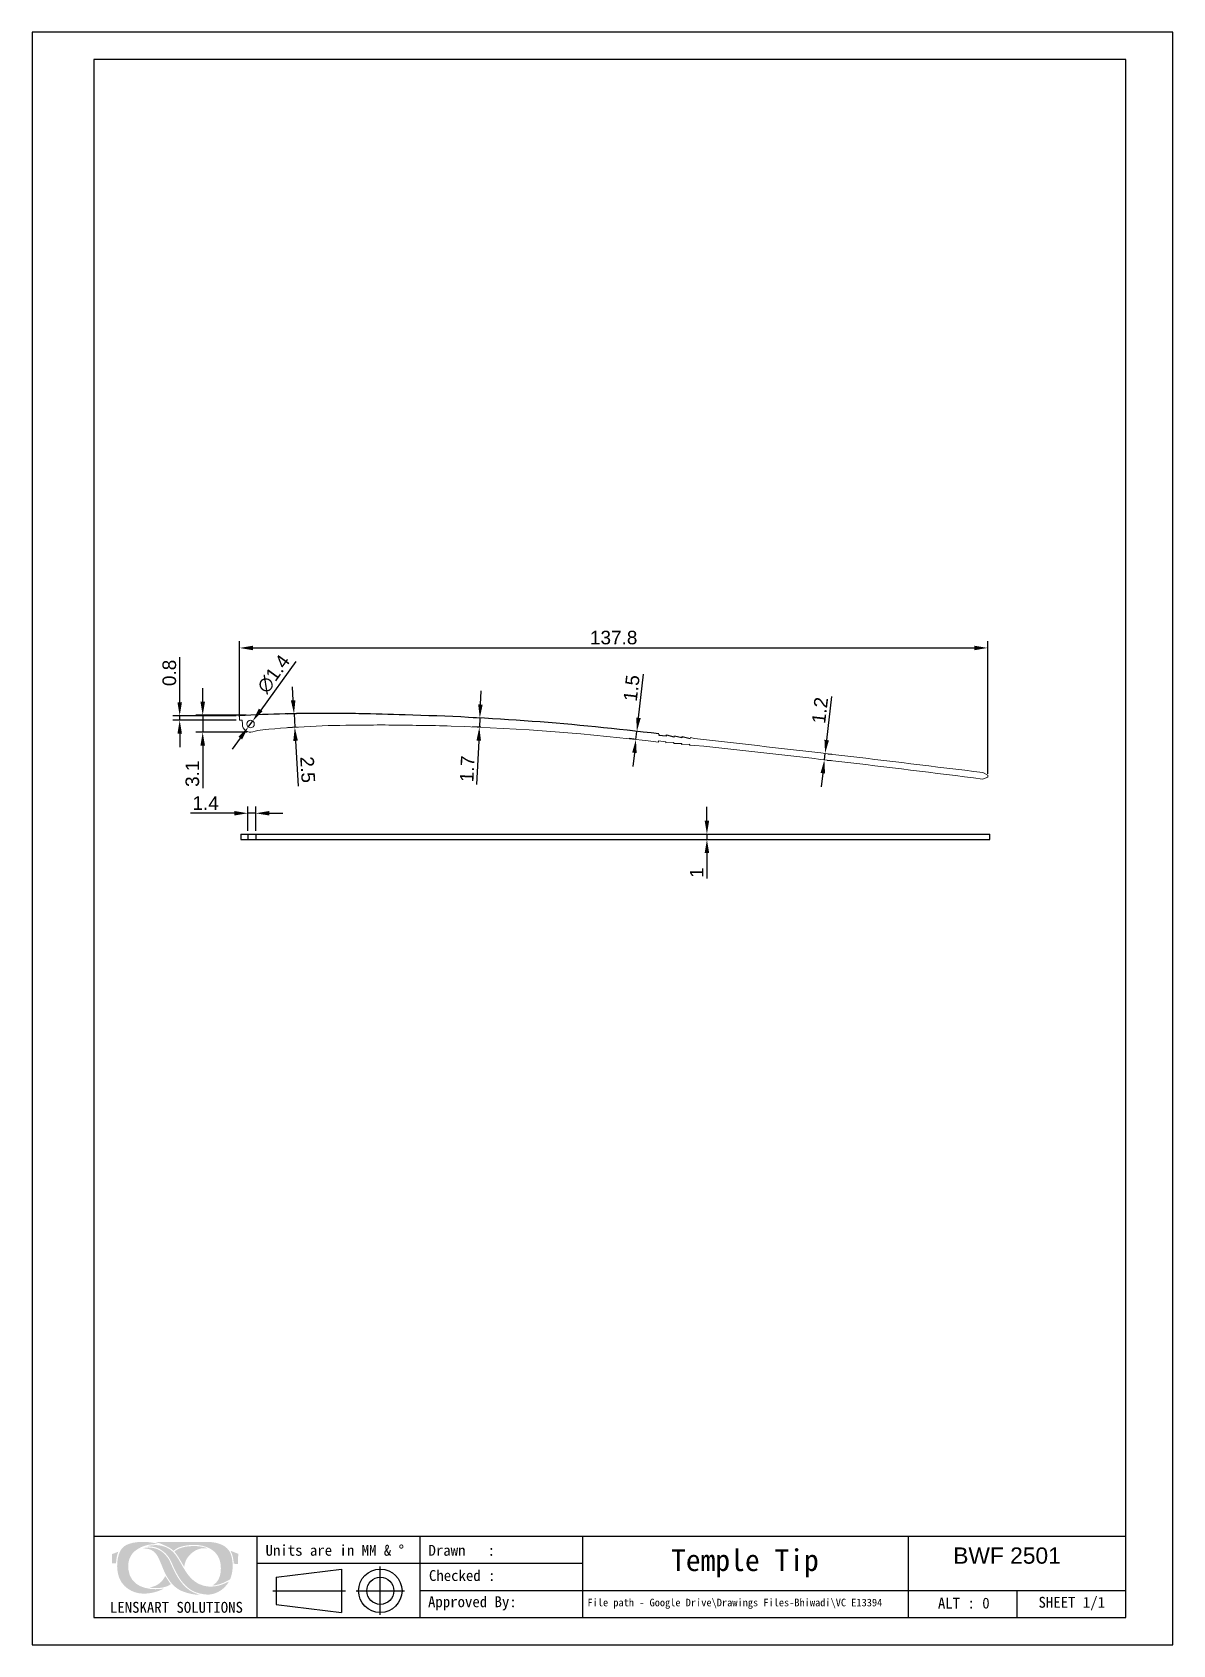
# Model space of a CAD drawing. Header units: inches. Extents: x 5 to 215, y -144 to 153.
import ezdxf

# ---------------------------------------------------------------- set-up
doc = ezdxf.new("R2010")
doc.units = ezdxf.units.IN
doc.header["$MEASUREMENT"] = 0
for name, color, linetype in [('Dimension', 3, 'Continuous'), ('PDF_Geometry', 7, 'Continuous'), ('图框-线条', 7, 'Continuous')]:
    doc.layers.add(name, color=color, linetype=linetype)
doc.layers.add('绘图层', color=7, linetype='Continuous', lineweight=15)
doc.styles.get("Standard").update_dxf_attribs({"font": 'arial.ttf'})
doc.styles.add('宋体', font='SimSun.ttf')
doc.styles.add('样式 1', font='romant.shx')
doc.dimstyles.new('ISO-25', dxfattribs={"dimtxt": 2.5, "dimasz": 2.5, "dimexe": 1.25, "dimexo": 0.625, "dimtad": 1, "dimtxsty": 'Standard', "dimcen": 2.5, "dimadec": 0, "dimazin": 0, "dimtfac": 1, "dimtmove": 0, "dimatfit": 3, "dimfxl": 1, "dimarcsym": 0})
doc.dimstyles.new('ISO-25$0', dxfattribs={"dimtxt": 2.5, "dimasz": 2.5, "dimexe": 0.5, "dimexo": 1, "dimgap": 1, "dimtad": 0, "dimtih": 1, "dimtoh": 1, "dimdec": 1, "dimzin": 10, "dimdsep": 46, "dimlunit": 6, "dimtxsty": '样式 1', "dimcen": 0, "dimclrd": 256, "dimclre": 256, "dimclrt": 7, "dimazin": 0, "dimtfac": 1, "dimtdec": 1, "dimtofl": 0, "dimtmove": 0, "dimatfit": 0, "dimfxl": 1, "dimtolj": 1, "dimtzin": 10, "dimarcsym": 0})

# ---------------------------------------------------------------- blocks, each defined once
blk = doc.blocks.new('*D15')
at = {"layer": 'Defpoints', "color": 0, "transparency": 16777216}
for p in [(129.45, 5.09), (129.45, 4.09), (129.45, 4.09)]:
    blk.add_point(p, dxfattribs=at)
at = {"layer": 'Dimension', "color": 0, "lineweight": -2, "transparency": 16777216}
for p, q in [((129.45, 7.59), (129.45, 10.09)), ((129.45, 5.09), (129.45, 4.09)), ((130.08, 5.09), (130.7, 5.09)), ((130.08, 4.09), (130.7, 4.09)), ((129.45, 1.59), (129.45, -3.08))]:
    blk.add_line(p, q, dxfattribs=at)
at = {"layer": 'Dimension', "color": 0, "transparency": 16777216}
for points in [[(129.03, 7.59), (129.87, 7.59), (129.45, 5.09)], [(129.03, 1.59), (129.87, 1.59), (129.45, 4.09)]]:
    blk.add_solid(points, dxfattribs=at)
at = {"layer": 'Dimension', "color": 0, "transparency": 16777216, "insert": (127.57, -2), "char_height": 2.5, "attachment_point": 5, "rotation": 90}
blk.add_mtext('1', dxfattribs=at)
blk = doc.blocks.new('*D16')
at = {"layer": 'Defpoints', "color": 0, "transparency": 16777216}
for p in [(44.92, 8.93), (44.92, 5.09), (46.36, 5.09)]:
    blk.add_point(p, dxfattribs=at)
at = {"layer": 'Dimension', "color": 0, "lineweight": -2, "transparency": 16777216}
for p, q in [((42.42, 8.93), (34.36, 8.93)), ((44.92, 5.71), (44.92, 10.18)), ((46.36, 8.93), (44.92, 8.93)), ((46.36, 5.71), (46.36, 10.18)), ((48.86, 8.93), (51.36, 8.93))]:
    blk.add_line(p, q, dxfattribs=at)
at = {"layer": 'Dimension', "color": 0, "transparency": 16777216}
for points in [[(42.42, 9.35), (42.42, 8.52), (44.92, 8.93)], [(48.86, 9.35), (48.86, 8.52), (46.36, 8.93)]]:
    blk.add_solid(points, dxfattribs=at)
at = {"layer": 'Dimension', "color": 0, "transparency": 16777216, "insert": (37.14, 10.81), "char_height": 2.5, "attachment_point": 5}
blk.add_mtext('1.4', dxfattribs=at)
blk = doc.blocks.new('*D17')
at = {"layer": 'Defpoints', "color": 0, "transparency": 16777216}
for p in [(32.37, 26.88), (43.39, 26.88), (43.39, 26.08)]:
    blk.add_point(p, dxfattribs=at)
at = {"layer": 'Dimension', "color": 0, "lineweight": -2, "transparency": 16777216}
for p, q in [((32.37, 29.38), (32.37, 37.68)), ((42.77, 26.88), (31.12, 26.88)), ((32.37, 26.08), (32.37, 26.88)), ((42.77, 26.08), (31.12, 26.08)), ((32.37, 23.58), (32.37, 21.08))]:
    blk.add_line(p, q, dxfattribs=at)
at = {"layer": 'Dimension', "color": 0, "transparency": 16777216}
for points in [[(31.96, 29.38), (32.79, 29.38), (32.37, 26.88)], [(31.96, 23.58), (32.79, 23.58), (32.37, 26.08)]]:
    blk.add_solid(points, dxfattribs=at)
at = {"layer": 'Dimension', "color": 0, "transparency": 16777216, "insert": (30.47, 34.78), "char_height": 2.5, "attachment_point": 5, "rotation": 90}
blk.add_mtext('0.8', dxfattribs=at)
blk = doc.blocks.new('*D18')
at = {"layer": 'Defpoints', "color": 0, "transparency": 16777216}
for p in [(181.16, 39.38), (43.39, 26.08), (181.16, 15.57)]:
    blk.add_point(p, dxfattribs=at)
at = {"layer": 'Dimension', "color": 0, "lineweight": -2, "transparency": 16777216}
for p, q in [((43.39, 26.71), (43.39, 40.63)), ((45.89, 39.38), (178.66, 39.38)), ((181.16, 16.19), (181.16, 40.63))]:
    blk.add_line(p, q, dxfattribs=at)
at = {"layer": 'Dimension', "color": 0, "transparency": 16777216}
for points in [[(45.89, 39.79), (45.89, 38.96), (43.39, 39.38)], [(178.66, 39.79), (178.66, 38.96), (181.16, 39.38)]]:
    blk.add_solid(points, dxfattribs=at)
at = {"layer": 'Dimension', "color": 0, "transparency": 16777216, "insert": (112.28, 41.28), "char_height": 2.5, "attachment_point": 5}
blk.add_mtext('137.8', dxfattribs=at)
blk = doc.blocks.new('*D12')
at = {"layer": 'Defpoints', "color": 0, "transparency": 16777216}
for p in [(36.61, 26.98), (45.24, 26.98), (45.41, 23.86)]:
    blk.add_point(p, dxfattribs=at)
at = {"layer": 'Dimension', "color": 0, "lineweight": -2, "transparency": 16777216}
for p, q in [((36.61, 29.48), (36.61, 31.98)), ((44.62, 26.98), (35.36, 26.98)), ((36.61, 26.98), (36.61, 23.86)), ((44.78, 23.86), (35.36, 23.86)), ((36.61, 21.36), (36.61, 13.55))]:
    blk.add_line(p, q, dxfattribs=at)
at = {"layer": 'Dimension', "color": 0, "transparency": 16777216}
for points in [[(36.19, 29.48), (37.03, 29.48), (36.61, 26.98)], [(36.19, 21.36), (37.03, 21.36), (36.61, 23.86)]]:
    blk.add_solid(points, dxfattribs=at)
at = {"layer": 'Dimension', "color": 0, "transparency": 16777216, "insert": (34.71, 16.21), "char_height": 2.5, "attachment_point": 5, "rotation": 90}
blk.add_mtext('3.1', dxfattribs=at)
blk = doc.blocks.new('*D13')
at = {"layer": 'Defpoints', "color": 0, "transparency": 16777216}
for p in [(150.99, 18.79), (151.13, 19.95), (151.21, 19.94)]:
    blk.add_point(p, dxfattribs=at)
at = {"layer": 'Dimension', "color": 0, "lineweight": -2, "transparency": 16777216}
for p, q in [((151.51, 22.42), (152.45, 30.41)), ((151.08, 18.78), (151.21, 19.94)), ((151.61, 18.72), (152.32, 18.64)), ((151.75, 19.88), (152.45, 19.79)), ((150.79, 16.3), (150.49, 13.82))]:
    blk.add_line(p, q, dxfattribs=at)
at = {"layer": 'Dimension', "color": 0, "transparency": 16777216}
for points in [[(151.09, 22.47), (151.92, 22.37), (151.21, 19.94)], [(150.37, 16.35), (151.2, 16.25), (151.08, 18.78)]]:
    blk.add_solid(points, dxfattribs=at)
at = {"layer": 'Dimension', "color": 0, "transparency": 16777216, "insert": (150.25, 27.88), "char_height": 2.5, "attachment_point": 5, "rotation": 83.2883}
blk.add_mtext('1.2', dxfattribs=at)
blk = doc.blocks.new('*D14')
at = {"layer": 'Defpoints', "color": 0, "transparency": 16777216}
for p in [(116.56, 24.02), (117.21, 23.95), (117.04, 22.46)]:
    blk.add_point(p, dxfattribs=at)
at = {"layer": 'Dimension', "color": 0, "lineweight": -2, "transparency": 16777216}
for p, q in [((116.85, 26.51), (117.79, 34.54)), ((116.59, 24.02), (115.32, 24.17)), ((116.38, 22.54), (116.56, 24.02)), ((116.42, 22.53), (115.14, 22.68)), ((116.09, 20.05), (115.8, 17.57))]:
    blk.add_line(p, q, dxfattribs=at)
at = {"layer": 'Dimension', "color": 0, "transparency": 16777216}
for points in [[(116.43, 26.55), (117.26, 26.46), (116.56, 24.02)], [(115.68, 20.1), (116.51, 20), (116.38, 22.54)]]:
    blk.add_solid(points, dxfattribs=at)
at = {"layer": 'Dimension', "color": 0, "transparency": 16777216, "insert": (115.58, 31.98), "char_height": 2.5, "attachment_point": 5, "rotation": 83.3179}
blk.add_mtext('1.5', dxfattribs=at)
blk = doc.blocks.new('*D19')
at = {"layer": 'Defpoints', "color": 0, "transparency": 16777216}
for p in [(44.99, 24.8), (45.82, 25.93)]:
    blk.add_point(p, dxfattribs=at)
at = {"layer": 'Dimension', "color": 0, "lineweight": -2, "transparency": 16777216}
for p, q in [((53.76, 36.86), (47.29, 27.95)), ((44.99, 24.8), (45.82, 25.93)), ((43.52, 22.78), (42.05, 20.75))]:
    blk.add_line(p, q, dxfattribs=at)
at = {"layer": 'Dimension', "color": 0, "transparency": 16777216}
for points in [[(46.95, 28.2), (47.62, 27.71), (45.82, 25.93)], [(43.19, 23.02), (43.86, 22.53), (44.99, 24.8)]]:
    blk.add_solid(points, dxfattribs=at)
at = {"layer": 'Dimension', "color": 0, "transparency": 16777216, "insert": (49.67, 34.58), "char_height": 2.5, "attachment_point": 5, "rotation": 53.9824}
blk.add_mtext('∅1.4', dxfattribs=at)
blk = doc.blocks.new('*D20')
at = {"layer": 'Defpoints', "color": 0, "transparency": 16777216}
for p in [(54.5, 27.3), (53.56, 24.77), (54.65, 24.83)]:
    blk.add_point(p, dxfattribs=at)
at = {"layer": 'Dimension', "color": 0, "lineweight": -2, "transparency": 16777216}
for p, q in [((53.27, 29.73), (53.12, 32.22)), ((53.88, 27.26), (52.17, 27.16)), ((53.42, 27.23), (53.56, 24.77)), ((54.03, 24.8), (52.31, 24.69)), ((53.71, 22.27), (54.21, 13.92))]:
    blk.add_line(p, q, dxfattribs=at)
at = {"layer": 'Dimension', "color": 0, "transparency": 16777216}
for points in [[(53.68, 29.75), (52.85, 29.7), (53.42, 27.23)], [(54.13, 22.3), (53.29, 22.25), (53.56, 24.77)]]:
    blk.add_solid(points, dxfattribs=at)
at = {"layer": 'Dimension', "color": 0, "transparency": 16777216, "insert": (55.93, 16.96), "char_height": 2.5, "attachment_point": 5, "rotation": 273.3984}
blk.add_mtext('2.5', dxfattribs=at)
blk = doc.blocks.new('*D21')
at = {"layer": 'Defpoints', "color": 0, "transparency": 16777216}
for p in [(87.55, 24.8), (88.46, 24.75), (88.54, 26.43)]:
    blk.add_point(p, dxfattribs=at)
at = {"layer": 'Dimension', "color": 0, "lineweight": -2, "transparency": 16777216}
for p, q in [((87.74, 28.97), (87.86, 31.47)), ((87.83, 24.78), (86.3, 24.85)), ((87.91, 26.46), (86.38, 26.53)), ((87.63, 26.47), (87.55, 24.8)), ((87.43, 22.3), (87.05, 14.24))]:
    blk.add_line(p, q, dxfattribs=at)
at = {"layer": 'Dimension', "color": 0, "transparency": 16777216}
for points in [[(87.33, 28.99), (88.16, 28.95), (87.63, 26.47)], [(87.02, 22.32), (87.85, 22.28), (87.55, 24.8)]]:
    blk.add_solid(points, dxfattribs=at)
at = {"layer": 'Dimension', "color": 0, "transparency": 16777216, "insert": (85.31, 17.11), "char_height": 2.5, "attachment_point": 5, "rotation": 87.3184}
blk.add_mtext('1.7', dxfattribs=at)

msp = doc.modelspace()

# ---------------------------------------------------------------- hatches: boundary and pattern name
at = {"layer": '图框-线条', "lineweight": 0, "ltscale": 0.1}
h = msp.add_hatch(color=252, dxfattribs=at)
edge = h.paths.add_edge_path()
edge.add_spline(control_points=[(19.93, -127.52), (19.93, -127.52), (19.93, -129.24), (19.93, -129.24), (19.93, -129.24), (19.93, -129.24), (20.64, -129.24), (20.64, -129.24), (20.64, -129.24), (20.69, -128.83), (20.7, -128.48), (20.78, -128.09), (20.78, -128.09), (20.84, -127.74), (20.95, -127.39), (21.07, -127.08), (21.07, -127.08), (21.07, -127.08), (19.93, -127.52), (19.93, -127.52)], knot_values=[0, 0, 0, 0, 0.166667, 0.166667, 0.166667, 0.166667, 0.333333, 0.333333, 0.333333, 0.333333, 0.5, 0.5, 0.5, 0.5, 0.666667, 0.666667, 0.666667, 0.666667, 1, 1, 1, 1], degree=3, periodic=0)
edge = h.paths.add_edge_path()
edge.add_spline(control_points=[(42.33, -129.31), (42.33, -129.31), (43.13, -129.32), (43.13, -129.32), (43.13, -129.32), (43.13, -129.32), (43.14, -127.46), (43.14, -127.46), (43.14, -127.46), (43.14, -127.46), (41.73, -126.9), (41.73, -126.9), (41.73, -126.9), (41.87, -127.26), (42.03, -127.52), (42.14, -127.97), (42.14, -127.97), (42.25, -128.42), (42.29, -128.82), (42.33, -129.31)], knot_values=[0, 0, 0, 0, 0.166667, 0.166667, 0.166667, 0.166667, 0.333333, 0.333333, 0.333333, 0.333333, 0.5, 0.5, 0.5, 0.5, 0.666667, 0.666667, 0.666667, 0.666667, 1, 1, 1, 1], degree=3, periodic=0)
edge = h.paths.add_edge_path(flags=17)
edge.add_spline(control_points=[(26.85, -133.65), (26.98, -133.76), (27.8, -133.78), (27.94, -133.78), (27.94, -133.78), (28.82, -133.81), (30.15, -133.59), (30.72, -133.04), (30.72, -133.04), (30.67, -132.96), (30.64, -132.92), (30.58, -132.86), (30.58, -132.86), (30.58, -132.86), (29.71, -131.57), (29.71, -131.57), (29.71, -131.57), (29.5, -131.83), (29.41, -132.32), (28.61, -132.94), (28.61, -132.94), (28.13, -133.3), (27.57, -133.55), (26.85, -133.65)], knot_values=[0, 0, 0, 0, 0.142857, 0.142857, 0.142857, 0.142857, 0.285714, 0.285714, 0.285714, 0.285714, 0.428571, 0.428571, 0.428571, 0.428571, 0.571429, 0.571429, 0.571429, 0.571429, 0.714286, 0.714286, 0.714286, 0.714286, 1, 1, 1, 1], degree=3, periodic=0)
edge = h.paths.add_edge_path(flags=17)
edge.add_spline(control_points=[(31.39, -127.08), (31.44, -127.16), (31.45, -127.15), (31.52, -127.22), (31.52, -127.22), (32.17, -127.96), (33.1, -129.76), (33.22, -129.88), (33.22, -129.88), (33.28, -128.38), (34.53, -127.07), (35.76, -126.64), (35.76, -126.64), (36.41, -126.41), (36.76, -126.41), (37.48, -126.47), (37.48, -126.47), (37.24, -126.28), (36.24, -126.12), (35.98, -126.09), (35.98, -126.09), (34.77, -125.95), (33.02, -126.06), (31.94, -126.67), (31.94, -126.67), (31.77, -126.76), (31.46, -126.96), (31.39, -127.08)], knot_values=[0, 0, 0, 0, 0.125, 0.125, 0.125, 0.125, 0.25, 0.25, 0.25, 0.25, 0.375, 0.375, 0.375, 0.375, 0.5, 0.5, 0.5, 0.5, 0.625, 0.625, 0.625, 0.625, 0.75, 0.75, 0.75, 0.75, 1, 1, 1, 1], degree=3, periodic=0)
edge = h.paths.add_edge_path()
edge.add_spline(control_points=[(30.81, -129.43), (30.41, -128.51), (30.28, -128.26), (29.64, -127.57), (29.64, -127.57), (28.77, -126.63), (27.42, -126.16), (26.09, -126.34), (26.09, -126.34), (26.01, -126.35), (25.93, -126.36), (25.85, -126.38), (25.85, -126.38), (25.85, -126.38), (25.61, -126.45), (25.61, -126.45), (25.61, -126.45), (26.38, -126.49), (26.98, -126.6), (27.49, -126.98), (27.49, -126.98), (27.99, -127.36), (28.19, -127.67), (28.51, -128.33), (28.51, -128.33), (29.04, -129.41), (29.4, -130.62), (29.99, -131.62), (29.99, -131.62), (30.62, -132.69), (31.23, -133.47), (32.3, -134.09), (32.3, -134.09), (33.15, -134.59), (34.94, -135.06), (36.13, -135.01), (36.13, -135.01), (36, -134.95), (35.81, -134.92), (35.66, -134.87), (35.66, -134.87), (33.44, -134.2), (32.17, -132.32), (31.19, -130.26), (31.19, -130.26), (31.06, -129.99), (30.94, -129.71), (30.81, -129.43)], knot_values=[0, 0, 0, 0, 0.076923, 0.076923, 0.076923, 0.076923, 0.153846, 0.153846, 0.153846, 0.153846, 0.230769, 0.230769, 0.230769, 0.230769, 0.307692, 0.307692, 0.307692, 0.307692, 0.384615, 0.384615, 0.384615, 0.384615, 0.461538, 0.461538, 0.461538, 0.461538, 0.538462, 0.538462, 0.538462, 0.538462, 0.615385, 0.615385, 0.615385, 0.615385, 0.692308, 0.692308, 0.692308, 0.692308, 0.769231, 0.769231, 0.769231, 0.769231, 0.846154, 0.846154, 0.846154, 0.846154, 1, 1, 1, 1], degree=3, periodic=0)
edge = h.paths.add_edge_path()
edge.add_spline(control_points=[(41.44, -132.58), (41.4, -132.58), (40.58, -132.97), (40.42, -133.03), (40.42, -133.03), (40.06, -133.17), (39.65, -133.3), (39.26, -133.38), (39.26, -133.38), (38.28, -133.56), (37.57, -133.56), (36.64, -133.29), (36.64, -133.29), (35.05, -132.83), (34.13, -131.72), (33.38, -130.56), (33.38, -130.56), (32.06, -128.5), (31.52, -126.51), (28.97, -125.97), (28.97, -125.97), (28.54, -125.88), (28.03, -125.84), (27.58, -125.88), (27.58, -125.88), (27.27, -125.9), (26.55, -125.97), (26.33, -126.1), (26.33, -126.1), (27.46, -126.08), (28.34, -126.3), (29.13, -126.87), (29.13, -126.87), (30.78, -128.05), (30.84, -129.3), (31.7, -130.84), (31.7, -130.84), (32.12, -131.58), (32.41, -132.15), (32.99, -132.82), (32.99, -132.82), (34.17, -134.21), (35.44, -134.83), (37.38, -134.97), (37.38, -134.97), (38.32, -135.04), (39.26, -134.63), (39.88, -134.24), (39.88, -134.24), (40.3, -133.97), (40.64, -133.63), (40.96, -133.26), (40.96, -133.26), (41.13, -133.07), (41.31, -132.79), (41.44, -132.58)], knot_values=[0, 0, 0, 0, 0.066667, 0.066667, 0.066667, 0.066667, 0.133333, 0.133333, 0.133333, 0.133333, 0.2, 0.2, 0.2, 0.2, 0.266667, 0.266667, 0.266667, 0.266667, 0.333333, 0.333333, 0.333333, 0.333333, 0.4, 0.4, 0.4, 0.4, 0.466667, 0.466667, 0.466667, 0.466667, 0.533333, 0.533333, 0.533333, 0.533333, 0.6, 0.6, 0.6, 0.6, 0.666667, 0.666667, 0.666667, 0.666667, 0.733333, 0.733333, 0.733333, 0.733333, 0.8, 0.8, 0.8, 0.8, 0.866667, 0.866667, 0.866667, 0.866667, 1, 1, 1, 1], degree=3, periodic=0)
edge = h.paths.add_edge_path()
edge.add_spline(control_points=[(31.24, -126.92), (31.8, -126.48), (31.96, -126.34), (32.78, -126.11), (32.78, -126.11), (34.65, -125.59), (37.07, -125.73), (38.53, -126.88), (38.53, -126.88), (39.34, -127.51), (39.99, -128.62), (39.95, -130.16), (39.95, -130.16), (39.93, -131.31), (39.65, -132.41), (38.74, -133.07), (38.74, -133.07), (38.68, -133.12), (38.43, -133.27), (38.38, -133.29), (38.38, -133.29), (39.26, -133.34), (40.66, -132.74), (41.39, -132.32), (41.39, -132.32), (41.67, -132.17), (41.64, -132.19), (41.76, -131.87), (41.76, -131.87), (42.23, -130.61), (42.24, -128.86), (41.82, -127.63), (41.82, -127.63), (41.62, -127.07), (41.41, -126.77), (41.04, -126.41), (41.04, -126.41), (40.28, -125.64), (38.77, -125.29), (37.68, -125.29), (37.68, -125.29), (34.45, -125.29), (31.14, -125.25), (27.94, -125.29), (27.94, -125.29), (28.17, -125.39), (28.59, -125.49), (28.86, -125.59), (28.86, -125.59), (29.13, -125.69), (30.31, -126.24), (30.54, -126.38), (30.54, -126.38), (30.86, -126.58), (31.18, -126.88), (31.24, -126.92)], knot_values=[0, 0, 0, 0, 0.066667, 0.066667, 0.066667, 0.066667, 0.133333, 0.133333, 0.133333, 0.133333, 0.2, 0.2, 0.2, 0.2, 0.266667, 0.266667, 0.266667, 0.266667, 0.333333, 0.333333, 0.333333, 0.333333, 0.4, 0.4, 0.4, 0.4, 0.466667, 0.466667, 0.466667, 0.466667, 0.533333, 0.533333, 0.533333, 0.533333, 0.6, 0.6, 0.6, 0.6, 0.666667, 0.666667, 0.666667, 0.666667, 0.733333, 0.733333, 0.733333, 0.733333, 0.8, 0.8, 0.8, 0.8, 0.866667, 0.866667, 0.866667, 0.866667, 1, 1, 1, 1], degree=3, periodic=0)
edge = h.paths.add_edge_path()
edge.add_spline(control_points=[(29.46, -133.87), (29.32, -133.86), (29.06, -133.92), (28.9, -133.94), (28.9, -133.94), (26.33, -134.18), (23.29, -133.5), (22.92, -130.36), (22.92, -130.36), (22.75, -128.89), (23.21, -127.57), (24.38, -126.76), (24.38, -126.76), (25.55, -125.95), (26.73, -125.64), (28.46, -125.68), (28.46, -125.68), (28.46, -125.68), (27.76, -125.49), (27.76, -125.49), (27.76, -125.49), (26.24, -125.16), (23.95, -125.15), (22.6, -125.82), (22.6, -125.82), (21.84, -126.2), (21.41, -126.77), (21.12, -127.72), (21.12, -127.72), (20.62, -129.34), (20.77, -131.84), (21.98, -133.12), (21.98, -133.12), (22.14, -133.28), (22.21, -133.4), (22.4, -133.54), (22.4, -133.54), (22.59, -133.7), (22.63, -133.75), (22.87, -133.92), (22.87, -133.92), (24.44, -135.04), (26.5, -134.97), (28.3, -134.37), (28.3, -134.37), (28.51, -134.3), (28.71, -134.22), (28.91, -134.13), (28.91, -134.13), (29.03, -134.08), (29.39, -133.89), (29.46, -133.87)], knot_values=[0, 0, 0, 0, 0.071429, 0.071429, 0.071429, 0.071429, 0.142857, 0.142857, 0.142857, 0.142857, 0.214286, 0.214286, 0.214286, 0.214286, 0.285714, 0.285714, 0.285714, 0.285714, 0.357143, 0.357143, 0.357143, 0.357143, 0.428571, 0.428571, 0.428571, 0.428571, 0.5, 0.5, 0.5, 0.5, 0.571429, 0.571429, 0.571429, 0.571429, 0.642857, 0.642857, 0.642857, 0.642857, 0.714286, 0.714286, 0.714286, 0.714286, 0.785714, 0.785714, 0.785714, 0.785714, 0.857143, 0.857143, 0.857143, 0.857143, 1, 1, 1, 1], degree=3, periodic=0)

# ---------------------------------------------------------------- linework, layer by layer
for p, q in [((206.57, 147.78), (16.57, 147.78)), ((16.57, 147.78), (16.57, -139.22)), ((206.57, -139.22), (206.57, 147.78)), ((120.62, 23.53), (120.6, 23.32)), ((120.6, 23.32), (121.93, 23.18)), ((121.93, 23.18), (122.01, 23.17)), ((122.01, 23.17), (122.01, 23.38)), ((122.01, 23.38), (123.37, 23.02)), ((123.37, 23.02), (123.44, 23.01)), ((123.44, 23.01), (123.47, 23.21)), ((123.47, 23.21), (124.82, 22.86)), ((124.82, 22.86), (124.9, 22.85)), ((124.9, 22.85), (124.92, 23.05)), ((124.92, 23.05), (126.38, 22.69)), ((43.6, 5.09), (43.6, 4.09)), ((43.6, 5.09), (181.55, 5.09)), ((43.6, 4.09), (181.55, 4.09)), ((44.92, 5.09), (44.92, 4.09)), ((46.36, 5.09), (46.36, 4.09)), ((181.55, 4.09), (181.55, 5.09)), ((16.57, -124.22), (206.57, -124.22)), ((46.57, -124.22), (46.57, -139.22)), ((76.57, -124.22), (76.57, -139.22)), ((106.57, -124.22), (106.57, -139.22)), ((166.57, -139.22), (166.57, -124.22)), ((46.57, -129.22), (106.57, -129.22)), ((50.16, -131.78), (62.16, -130.28)), ((62.16, -130.28), (62.16, -138.28)), ((69.31, -138.72), (69.31, -129.83)), ((50.16, -131.78), (50.16, -136.78)), ((49.5, -134.28), (62.9, -134.28)), ((64.87, -134.28), (73.76, -134.28)), ((76.57, -134.22), (206.57, -134.22)), ((186.57, -139.22), (186.57, -134.22)), ((16.57, -139.22), (206.57, -139.22)), ((50.16, -136.78), (62.16, -138.28))]:
    msp.add_line(p, q)
msp.add_lwpolyline([(5.22, -144.22), (215.22, -144.22), (215.22, 152.78), (5.22, 152.78)], close=True)
for radius in [4, 2.5]:
    msp.add_circle((69.31, -134.28), radius)
for centre, radius, start, end in [((58.52, -227.04), 254.37, 89.626, 93.4089), ((61.64, -90.82), 118.15, 88.1856, 90.7095), ((55.25, -538.95), 566.31, 88.1159, 88.9747), ((61.71, -449.82), 477.01, 82.906, 88.5411)]:
    msp.add_arc(centre, radius, start, end)
at = {"layer": 'PDF_Geometry', "lineweight": 9}
for p, q in [((43.39, 26.08), (43.39, 26.88)), ((43.9, 26.08), (43.39, 26.08)), ((43.9, 26.08), (43.91, 25.31)), ((126.38, 22.69), (126.4, 22.88)), ((126.4, 22.88), (127.17, 22.71)), ((180.18, 15.23), (181.16, 15.57)), ((181.19, 15.97), (180.25, 16.43)), ((181.16, 15.57), (181.19, 15.97))]:
    msp.add_line(p, q, dxfattribs=at)
for points in [[(44.41, 24.24, -0.000015), (44.41, 24.24)], [(180.18, 15.23, 0.005249), (127.24, 21.44), (126.27, 21.45), (126.3, 21.64), (124.8, 21.6), (124.82, 21.8), (124.74, 21.81), (123.34, 21.76), (123.36, 21.95), (123.28, 21.96), (121.88, 21.93), (121.88, 22.1), (121.8, 22.11), (120.54, 22.25), (120.53, 22.05)]]:
    msp.add_lwpolyline(points, format="xyb", dxfattribs=at)
msp.add_circle((45.41, 25.36), 0.7, dxfattribs=at)
for centre, radius, start, end in [((45.41, 25.36), 1.5, 182.0114, 286.4284), ((48.66, 14.33), 10, 95.5699, 106.4284), ((65.57, -159.13), 184.29, 90.1305, 95.5699), ((69.74, -268.75), 293.94, 88.6527, 90.8944), ((75.45, -176.9), 202.01, 88.0411, 89.6593), ((68.31, -405.5), 430.72, 83.0364, 88.1303), ((-413.89, -4781.32), 4834.4, 82.94058, 83.57412)]:
    msp.add_arc(centre, radius, start, end, dxfattribs=at)

# ---------------------------------------------------------------- texts
at = {"insert": (184.71, -127.81), "char_height": 3, "width": 34.3483, "attachment_point": 5}
msp.add_mtext('BWF 2501', dxfattribs=at)
at = {"layer": '绘图层', "color": 7, "linetype": 'ByBlock', "lineweight": 9, "attachment_point": 5, "style": '宋体'}
for s, insert, char_height, width in [('\\pxql;{\\fNSimSun|b0|i0|c0|p49;Units are in MM & %%D}', (63.46, -126.84), 2, 30.5443), ('\\pxql;{\\fNSimSun|b0|i0|c0|p49;Drawn   : }', (93.46, -126.84), 2, 30.5443), ('{\\fNSimSun|b0|i0|c0|p49;Temple Tip}', (136.45, -129.21), 4, 58.2869), ('\\pxql;{\\fNSimSun|b0|i0|c0|p49;Checked : }', (89.72, -131.48), 2, 22.9015), ('{\\fSimSun|b0|i0|c134|p2;LENSKART SOLUTIONS}', (31.77, -137.34), 2, 58.9745), ('\\pxql;{\\fNSimSun|b0|i0|c0|p49;Approved By:}', (89.55, -136.59), 2, 22.9015), ('\\pxql;{\\fNSimSun|b0|i0|c0|p49;File path - Google Drive\\\\Drawings Files-Bhiwadi\\\\VC E13394}', (152.4, -136.67), 1.4, 89.89), ('{\\fNSimSun|b0|i0|c0|p49;ALT : 0}', (176.75, -136.56), 2, 17.2791), ('{\\fNSimSun|b0|i0|c0|p49;SHEET 1/1}', (196.63, -136.64), 2, 17.2791)]:
    msp.add_mtext(s, dxfattribs=dict(at, insert=insert, char_height=char_height, width=width))

# ---------------------------------------------------------------- dimensions: what is measured, and where the dimension line sits
at = {"layer": 'Dimension'}
dim = msp.add_linear_dim(base=(181.16, 39.38), p1=(43.39, 26.08), p2=(181.16, 15.57), dimstyle='ISO-25$0', override={"dimexe": 1.25, "dimexo": 0.625, "dimgap": 0.625, "dimtad": 1, "dimtih": 0, "dimtoh": 0, "dimzin": 8, "dimlunit": 2, "dimtxsty": 'Standard', "dimcen": 2.5, "dimclrd": 0, "dimclre": 0, "dimclrt": 0, "dimadec": 0, "dimtp": 0.2, "dimtm": 0.2, "dimtdec": 2, "dimtofl": 1, "dimatfit": 3, "dimtolj": 0, "dimtzin": 8}, dxfattribs=at)
dim.commit()
dim.dimension.update_dxf_attribs({"geometry": '*D18', "text_midpoint": (112.28, 39.38), "dimtype": 160})
dim = msp.add_diameter_dim_2p(p1=(44.99, 24.8), p2=(45.82, 25.93), dimstyle='ISO-25', override={"dimdec": 1, "dimdsep": 46, "dimtp": 0.2, "dimtm": 0.2}, dxfattribs=at)
dim.commit()
dim.dimension.update_dxf_attribs({"geometry": '*D19', "text_midpoint": (49.67, 34.58)})
for p1, p2, distance, picture, middle in [((43.39, 26.08), (43.39, 26.88), 11.02, '*D17', (30.47, 34.78)), ((117.04, 22.46), (117.21, 23.95), 0.66, '*D14', (115.58, 31.98)), ((54.5, 27.3), (54.65, 24.83), -1.09, '*D20', (55.93, 16.96)), ((88.54, 26.43), (88.46, 24.75), -0.91, '*D21', (85.31, 17.11)), ((150.99, 18.79), (151.13, 19.95), -0.09, '*D13', (150.25, 27.88))]:
    dim = msp.add_aligned_dim(p1=p1, p2=p2, distance=distance, dimstyle='ISO-25$0', override={"dimexe": 1.25, "dimexo": 0.625, "dimgap": 0.625, "dimtad": 1, "dimtih": 0, "dimtoh": 0, "dimzin": 8, "dimlunit": 2, "dimtxsty": 'Standard', "dimcen": 2.5, "dimclrd": 0, "dimclre": 0, "dimclrt": 0, "dimadec": 0, "dimtp": 0.2, "dimtm": 0.2, "dimtdec": 2, "dimtofl": 1, "dimatfit": 3, "dimtolj": 0, "dimtzin": 8}, dxfattribs=at)
    dim.commit()
    dim.dimension.update_dxf_attribs({"geometry": picture, "text_midpoint": middle})
dim = msp.add_linear_dim(base=(36.61, 26.98), p1=(45.41, 23.86), p2=(45.24, 26.98), angle=270, dimstyle='ISO-25$0', override={"dimexe": 1.25, "dimexo": 0.625, "dimgap": 0.625, "dimtad": 1, "dimtih": 0, "dimtoh": 0, "dimzin": 8, "dimlunit": 2, "dimtxsty": 'Standard', "dimcen": 2.5, "dimclrd": 0, "dimclre": 0, "dimclrt": 0, "dimadec": 0, "dimtp": 0.2, "dimtm": 0.2, "dimtdec": 2, "dimtofl": 1, "dimatfit": 3, "dimtolj": 0, "dimtzin": 8}, dxfattribs=at)
dim.commit()
dim.dimension.update_dxf_attribs({"geometry": '*D12', "text_midpoint": (36.61, 16.21), "dimtype": 160})
dim = msp.add_linear_dim(base=(44.92, 8.93), p1=(46.36, 5.09), p2=(44.92, 5.09), dimstyle='ISO-25$0', override={"dimexe": 1.25, "dimexo": 0.625, "dimgap": 0.625, "dimtad": 1, "dimtih": 0, "dimtoh": 0, "dimzin": 8, "dimlunit": 2, "dimtxsty": 'Standard', "dimcen": 2.5, "dimclrd": 0, "dimclre": 0, "dimclrt": 0, "dimadec": 0, "dimtp": 0.2, "dimtm": 0.2, "dimtdec": 2, "dimtofl": 1, "dimatfit": 3, "dimtolj": 0, "dimtzin": 8}, dxfattribs=at)
dim.commit()
dim.dimension.update_dxf_attribs({"geometry": '*D16', "text_midpoint": (37.14, 10.81)})
dim = msp.add_linear_dim(base=(129.45, 4.09), p1=(129.45, 5.09), p2=(129.45, 4.09), angle=90, dimstyle='ISO-25$0', override={"dimexe": 1.25, "dimexo": 0.625, "dimgap": 0.625, "dimtad": 1, "dimtih": 0, "dimtoh": 0, "dimzin": 8, "dimlunit": 2, "dimtxsty": 'Standard', "dimcen": 2.5, "dimclrd": 0, "dimclre": 0, "dimclrt": 0, "dimadec": 0, "dimtp": 0.2, "dimtm": 0.2, "dimtdec": 2, "dimtofl": 1, "dimatfit": 3, "dimtolj": 0, "dimtzin": 8}, dxfattribs=at)
dim.commit()
dim.dimension.update_dxf_attribs({"geometry": '*D15', "text_midpoint": (127.57, -2)})

doc.saveas('drawing.dxf')
